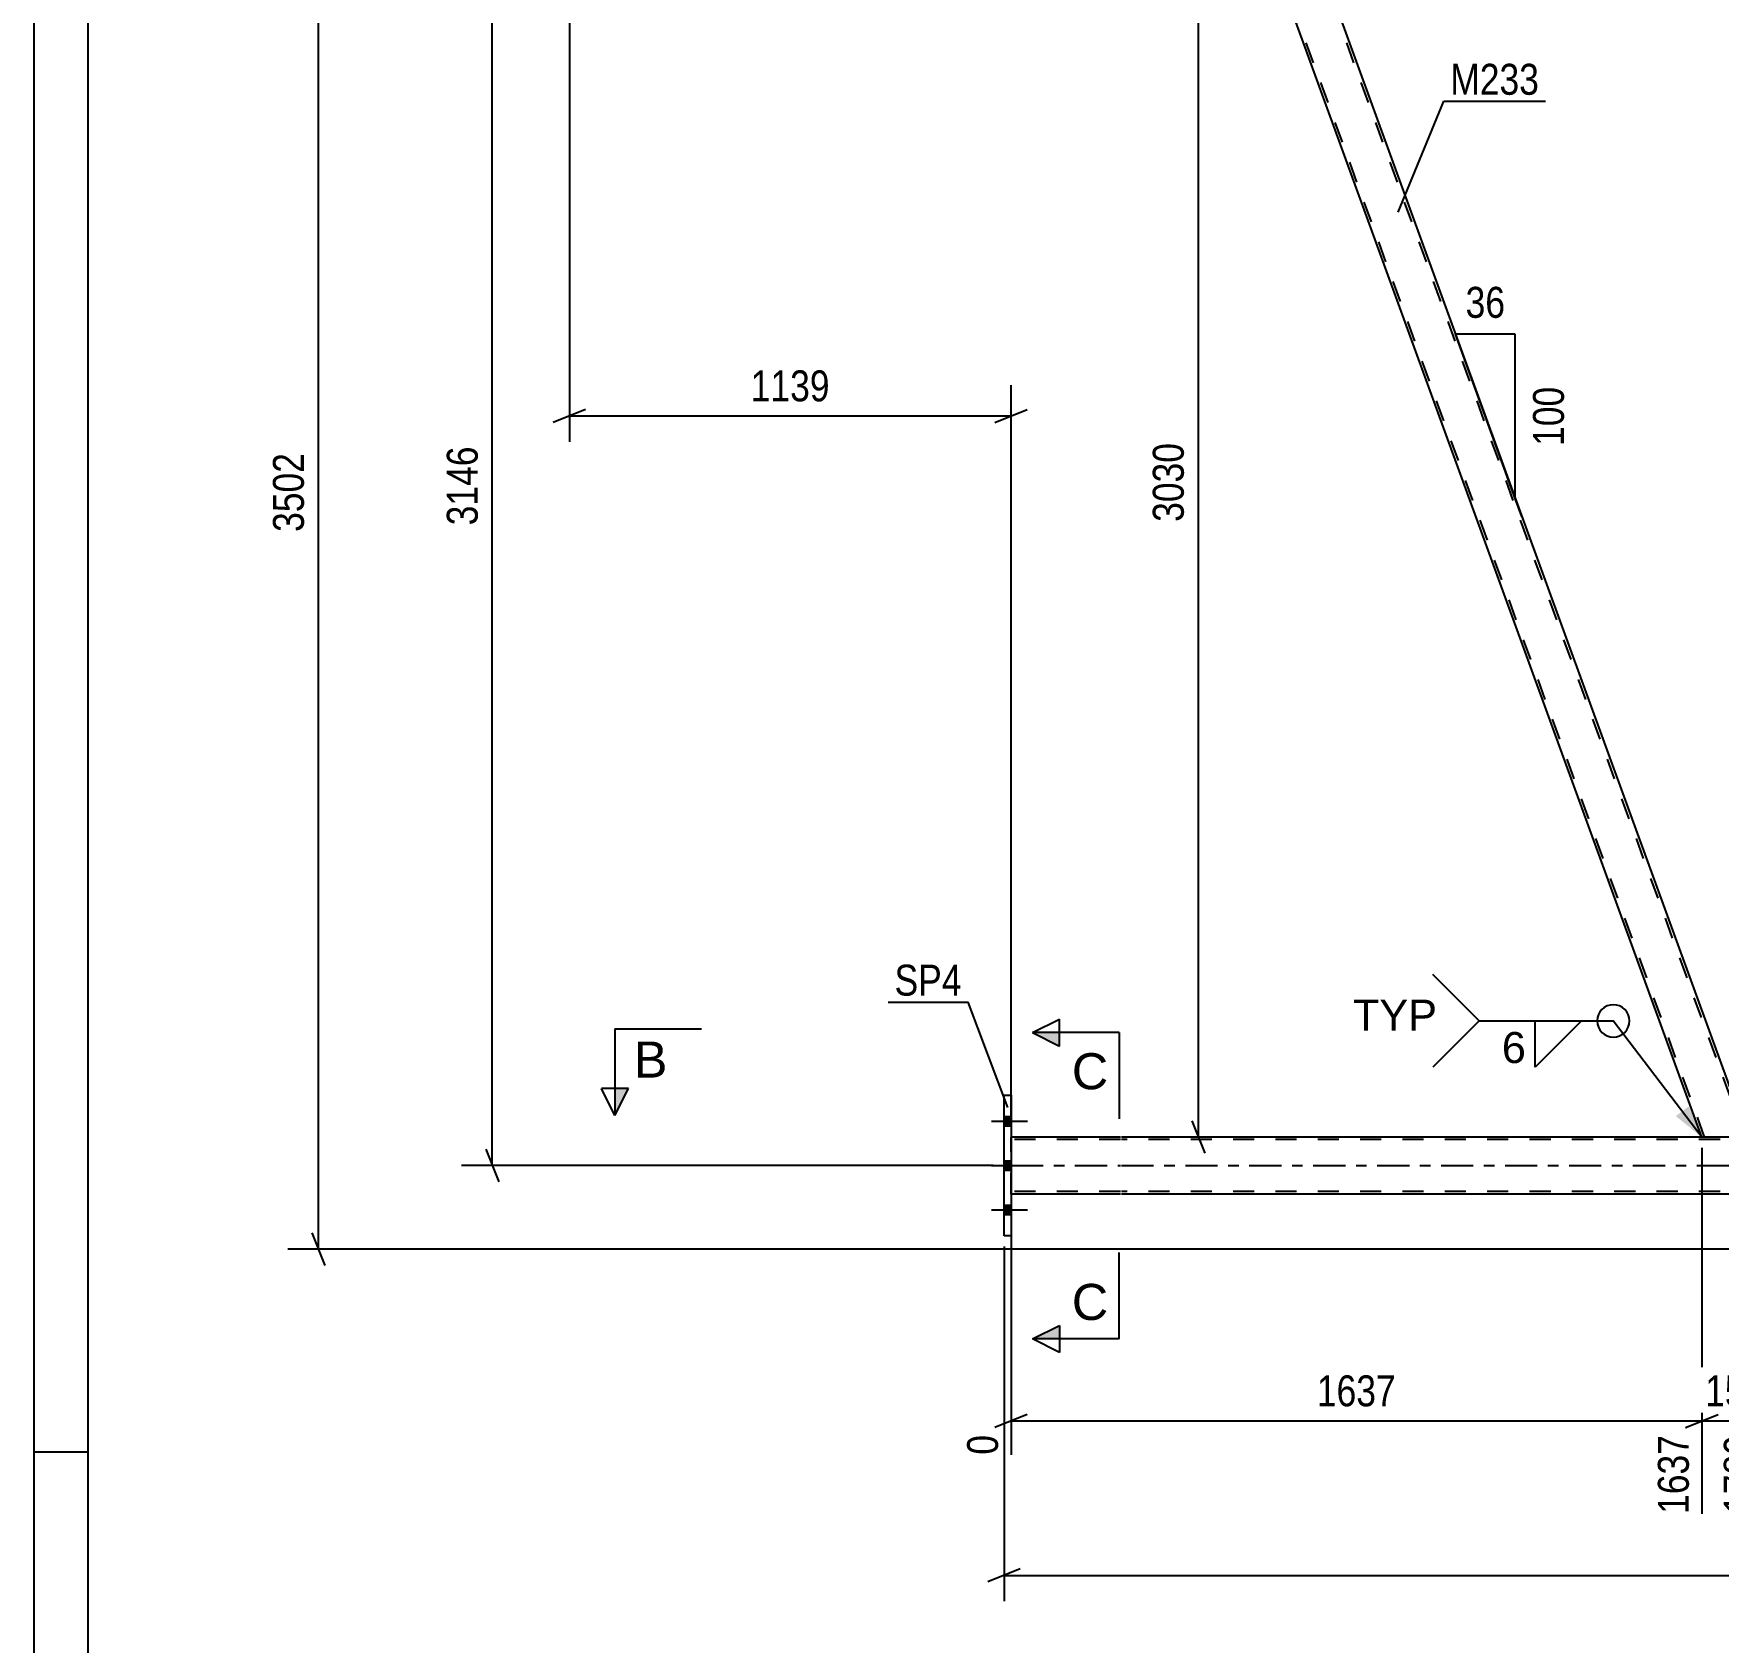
# Model space of a CAD drawing. Header units: millimetres. Extents: x 0 to 841, y 0 to 594.
# Drawn here: x 0 to 155.9, y 280.4 to 429.3 of the extents above; entities that cross this region are included whole.
import ezdxf

# ---------------------------------------------------------------- set-up
doc = ezdxf.new("R2010")
doc.units = ezdxf.units.MM
doc.linetypes.add('DXK_LINE_DOT2', pattern=[3.9198, 1.9599, -1.9599])
doc.linetypes.add('DXK_LINE_DOT3', pattern=[5.9187, 2.979, -0.9799, 0.9799, -0.9799])
doc.styles.add('Arial', font='ARIAL.TTF', dxfattribs={"height": 0.2})
doc.styles.add('Arial Narrow', font='ARIALN.TTF', dxfattribs={"height": 0.2})

# ---------------------------------------------------------------- blocks, each defined once
blk = doc.blocks.new('Unknown-272366259-1135')
at = {"color": 5, "linetype": 'Continuous'}
for p, q in [((0, 594), (0, 0)), ((5, 589), (5, 5)), ((5, 298), (0, 298))]:
    blk.add_line(p, q, dxfattribs=at)
blk = doc.blocks.new('Part-272366259-3727 - 3671')
at = {"color": 2, "linetype": 'Continuous'}
for p, q in [((154.4, 327.18), (110.28, 448.4)), ((110.28, 448.4), (114.54, 448.4)), ((114.54, 448.4), (157.39, 330.65))]:
    blk.add_line(p, q, dxfattribs=at)
at = {"color": 7, "linetype": 'DXK_LINE_DOT2'}
for p, q in [((154.66, 327.18), (110.54, 448.4)), ((158.4, 327.18), (114.28, 448.4)), ((158.66, 327.18), (157.39, 330.65)), ((158.66, 327.18), (154.4, 327.18))]:
    blk.add_line(p, q, dxfattribs=at)
blk = doc.blocks.new('Part-272366259-3792 - 3671')
at = {"color": 2, "linetype": 'Continuous'}
for p, q in [((100.58, 327.18), (90.46, 327.18)), ((235.07, 327.18), (100.68, 327.18)), ((100.58, 321.9), (90.46, 321.9)), ((235.07, 321.9), (100.68, 321.9))]:
    blk.add_line(p, q, dxfattribs=at)
at = {"color": 7, "linetype": 'DXK_LINE_DOT2'}
for p, q in [((90.46, 321.9), (90.46, 327.18)), ((100.58, 326.94), (90.46, 326.94)), ((775.42, 326.94), (100.68, 326.94)), ((100.58, 322.14), (90.46, 322.14)), ((775.42, 322.14), (100.68, 322.14))]:
    blk.add_line(p, q, dxfattribs=at)
at = {"color": 7, "linetype": 'DXK_LINE_DOT3'}
for p, q in [((90.46, 324.54), (100.58, 324.54)), ((100.68, 324.54), (775.42, 324.54))]:
    blk.add_line(p, q, dxfattribs=at)
blk = doc.blocks.new('Part-272366259-3770 - 3671')
at = {"color": 2, "linetype": 'Continuous'}
for p, q in [((89.82, 318.04), (89.82, 331.04)), ((89.82, 331.04), (90.46, 331.04)), ((90.46, 331.04), (90.46, 318.04)), ((90.46, 318.04), (89.82, 318.04))]:
    blk.add_line(p, q, dxfattribs=at)
blk = doc.blocks.new('Bolt-272366259-3833 - 3671')
at = {"linetype": 'Continuous'}
for points in [[(90.46, 328.2), (90.46, 329.08), (89.82, 329.08), (89.82, 328.2)], [(90.46, 328.2), (90.46, 329.08), (89.82, 329.08), (89.82, 328.2)], [(90.46, 328.2), (90.46, 329.08), (89.82, 329.08), (89.82, 328.2)], [(90.46, 324.1), (90.46, 324.98), (89.82, 324.98), (89.82, 324.1)], [(90.46, 324.1), (90.46, 324.98), (89.82, 324.98), (89.82, 324.1)], [(90.46, 320), (90.46, 320.88), (89.82, 320.88), (89.82, 320)], [(90.46, 320), (90.46, 320.88), (89.82, 320.88), (89.82, 320)], [(90.46, 320), (90.46, 320.88), (89.82, 320.88), (89.82, 320)]]:
    blk.add_hatch(color=1, dxfattribs=at).paths.add_polyline_path(points)
at = {"color": 1, "linetype": 'Continuous'}
for p, q in [((89.82, 329.08), (90.46, 329.08)), ((89.82, 329.08), (90.46, 329.08)), ((89.82, 329.08), (90.46, 329.08)), ((88.66, 328.64), (91.98, 328.64)), ((88.66, 328.64), (91.98, 328.64)), ((88.66, 328.64), (91.98, 328.64)), ((89.82, 328.2), (90.46, 328.2)), ((89.82, 328.2), (90.46, 328.2)), ((89.82, 328.2), (90.46, 328.2)), ((88.66, 324.54), (91.98, 324.54)), ((88.66, 324.54), (91.98, 324.54)), ((89.82, 324.98), (90.46, 324.98)), ((89.82, 324.98), (90.46, 324.98)), ((89.82, 324.1), (90.46, 324.1)), ((89.82, 324.1), (90.46, 324.1)), ((88.66, 320.44), (91.98, 320.44)), ((88.66, 320.44), (91.98, 320.44)), ((88.66, 320.44), (91.98, 320.44)), ((89.82, 320.88), (90.46, 320.88)), ((89.82, 320.88), (90.46, 320.88)), ((89.82, 320.88), (90.46, 320.88)), ((89.82, 320), (90.46, 320)), ((89.82, 320), (90.46, 320)), ((89.82, 320), (90.46, 320))]:
    blk.add_line(p, q, dxfattribs=at)
blk = doc.blocks.new('AngleDimension-272366259-3940 - 3671')
at = {"color": 7, "linetype": 'Continuous'}
for p, q in [((137.14, 401.52), (131.6, 401.52)), ((137.14, 386.3), (131.6, 401.52)), ((137.14, 386.3), (137.14, 401.52)), ((137.75, 384.62), (137.14, 386.3))]:
    blk.add_line(p, q, dxfattribs=at)
at = {"color": 0}
for points in [[(136.8, 402.42), (136.8, 406.62), (131.94, 406.62), (131.94, 402.42)], [(142.24, 397.25), (138.04, 397.25), (138.04, 390.56), (142.24, 390.56)]]:
    blk.add_wipeout(points, dxfattribs=at)
at = {"color": 3, "style": 'Arial Narrow'}
blk.add_text('36', height=2.863, dxfattribs=at).set_placement((132.54, 403.02))
blk.add_text('100', height=2.863, rotation=90.0002, dxfattribs=at).set_placement((141.64, 391.16))
blk = doc.blocks.new('StraightDimension-272366259-4188 - 3671')
at = {"color": 7, "linetype": 'Continuous'}
for p, q in [((108.4, 446.9), (107.2, 449.9)), ((108.31, 448.4), (104.95, 448.4)), ((107.8, 327.18), (107.8, 448.4)), ((107.2, 328.68), (108.4, 325.68)), ((141.92, 327.18), (104.95, 327.18))]:
    blk.add_line(p, q, dxfattribs=at)
at = {"color": 0}
blk.add_wipeout([(107.05, 392.05), (102.85, 392.05), (102.85, 383.53), (107.05, 383.53)], dxfattribs=at)
at = {"color": 3, "style": 'Arial Narrow'}
blk.add_text('3030', height=2.863, rotation=90.0002, dxfattribs=at).set_placement((106.45, 384.13))
blk = doc.blocks.new('StraightDimension-272366259-4391 - 3671')
at = {"color": 7, "linetype": 'Continuous'}
for p, q in [((154.4, 326.18), (154.4, 292.29)), ((90.46, 320.9), (90.46, 297.77)), ((91.96, 301.5), (88.96, 300.3)), ((152.9, 300.3), (155.9, 301.5)), ((90.46, 300.9), (154.4, 300.9))]:
    blk.add_line(p, q, dxfattribs=at)
at = {"color": 0}
blk.add_wipeout([(126.69, 301.65), (126.69, 305.85), (118.17, 305.85), (118.17, 301.65)], dxfattribs=at)
at = {"color": 0, "linetype": 'Continuous'}
for points in [[(89.86, 300.2), (85.66, 300.2), (85.66, 297.17), (89.86, 297.17)], [(153.8, 300.2), (149.6, 300.2), (149.6, 291.69), (153.8, 291.69)]]:
    blk.add_wipeout(points, dxfattribs=at)
at = {"color": 3, "style": 'Arial Narrow'}
blk.add_text('1637', height=2.863, dxfattribs=at).set_placement((118.77, 302.25))
at = {"color": 3, "linetype": 'Continuous', "style": 'Arial Narrow'}
for s, height, p in [('0', 2.86, (89.26, 297.77)), ('1637', 2.863, (153.2, 292.29))]:
    blk.add_text(s, height=height, rotation=90.0002, dxfattribs=at).set_placement(p)
blk = doc.blocks.new('StraightDimension-272366259-3926 - 3671')
at = {"color": 7, "linetype": 'Continuous'}
for p, q in [((26.36, 316.8), (26.36, 456.9)), ((25.76, 318.3), (26.96, 315.3)), ((234.07, 316.8), (23.51, 316.8))]:
    blk.add_line(p, q, dxfattribs=at)
at = {"color": 0}
blk.add_wipeout([(25.61, 391.11), (21.41, 391.11), (21.41, 382.6), (25.61, 382.6)], dxfattribs=at)
at = {"color": 3, "style": 'Arial Narrow'}
blk.add_text('3502', height=2.863, rotation=90.0002, dxfattribs=at).set_placement((25.01, 383.2))
blk = doc.blocks.new('StraightDimension-272366259-4152 - 3671')
at = {"color": 7, "linetype": 'Continuous'}
for p, q in [((89.82, 317.04), (89.82, 284.2)), ((91.32, 287.2), (88.32, 286)), ((89.82, 286.6), (786.28, 286.6))]:
    blk.add_line(p, q, dxfattribs=at)
blk = doc.blocks.new('StraightDimension-272366259-4177 - 3671')
at = {"color": 7, "linetype": 'Continuous'}
for p, q in [((49.59, 447.4), (49.59, 391.54)), ((90.46, 328.18), (90.46, 396.79)), ((51.09, 394.54), (48.09, 393.34)), ((88.96, 393.34), (91.96, 394.54)), ((49.59, 393.94), (90.46, 393.94))]:
    blk.add_line(p, q, dxfattribs=at)
at = {"color": 0}
blk.add_wipeout([(74.28, 394.69), (74.28, 398.89), (65.77, 398.89), (65.77, 394.69)], dxfattribs=at)
at = {"color": 3, "style": 'Arial Narrow'}
blk.add_text('1139', height=2.863, dxfattribs=at).set_placement((66.37, 395.29))
blk = doc.blocks.new('StraightDimension-272366259-4367 - 3671')
at = {"color": 7, "linetype": 'Continuous'}
for p, q in [((154.4, 326.18), (154.4, 292.29)), ((160.5, 326.18), (160.5, 292.29)), ((152.9, 300.3), (155.9, 301.5)), ((162, 301.5), (159, 300.3)), ((154.4, 300.9), (160.5, 300.9))]:
    blk.add_line(p, q, dxfattribs=at)
at = {"color": 0}
blk.add_wipeout([(160.79, 301.65), (160.79, 305.85), (154.11, 305.85), (154.11, 301.65)], dxfattribs=at)
at = {"color": 0, "linetype": 'Continuous'}
blk.add_wipeout([(159.9, 300.2), (155.7, 300.2), (155.7, 291.69), (159.9, 291.69)], dxfattribs=at)
at = {"color": 3, "style": 'Arial Narrow'}
blk.add_text('153', height=2.863, dxfattribs=at).set_placement((154.71, 302.25))
at = {"color": 3, "linetype": 'Continuous', "style": 'Arial Narrow'}
blk.add_text('1789', height=2.863, rotation=90.0002, dxfattribs=at).set_placement((159.3, 292.29))
blk = doc.blocks.new('StraightDimension-272366259-4587 - 3671')
at = {"color": 7, "linetype": 'Continuous'}
for p, q in [((43.05, 448.9), (41.85, 451.9)), ((47.95, 450.4), (39.6, 450.4)), ((42.45, 324.54), (42.45, 450.4)), ((41.85, 326.04), (43.05, 323.04)), ((88.82, 324.54), (39.6, 324.54))]:
    blk.add_line(p, q, dxfattribs=at)
at = {"color": 0}
blk.add_wipeout([(41.7, 391.73), (37.5, 391.73), (37.5, 383.21), (41.7, 383.21)], dxfattribs=at)
at = {"color": 3, "style": 'Arial Narrow'}
blk.add_text('3146', height=2.863, rotation=90.0002, dxfattribs=at).set_placement((41.1, 383.81))
blk = doc.blocks.new('Mark-272366259-3766 - 3671')
at = {"color": 0}
blk.add_wipeout([(85.89, 340.27), (85.89, 343.27), (79.68, 343.27), (79.68, 340.27)], dxfattribs=at)
blk.add_wipeout([(85.89, 340.27), (85.89, 343.27), (79.68, 343.27), (79.68, 340.27)], dxfattribs=at)
at = {"color": 30, "linetype": 'Continuous'}
for p in [(79.08, 339.67), (90.17, 329.91)]:
    blk.add_line(p, (86.49, 339.67), dxfattribs=at)
at = {"color": 3, "style": 'Arial Narrow'}
blk.add_text('SP4', height=2.863, dxfattribs=at).set_placement((79.68, 340.27))
blk = doc.blocks.new('Mark-272366259-3723 - 3671')
at = {"color": 0}
blk.add_wipeout([(139.34, 423.67), (139.34, 426.67), (131.12, 426.67), (131.12, 423.67)], dxfattribs=at)
blk.add_wipeout([(139.34, 423.67), (139.34, 426.67), (131.12, 426.67), (131.12, 423.67)], dxfattribs=at)
at = {"color": 30, "linetype": 'Continuous'}
for p, q in [((126.31, 412.81), (130.52, 423.07)), ((130.52, 423.07), (139.94, 423.07))]:
    blk.add_line(p, q, dxfattribs=at)
at = {"color": 3, "style": 'Arial Narrow'}
blk.add_text('M233', height=2.863, dxfattribs=at).set_placement((131.12, 423.67))
blk = doc.blocks.new('SectionMark-272366259-5011 - 3671')
at = {"linetype": 'Continuous'}
blk.add_hatch(color=6, dxfattribs=at).paths.add_polyline_path([(53.8, 331.68), (55.05, 331.68), (53.8, 329.18)])
at = {"color": 6, "linetype": 'Continuous'}
for p, q in [((53.8, 337.18), (61.8, 337.18)), ((53.8, 337.18), (53.8, 329.18)), ((53.8, 329.18), (52.55, 331.68)), ((55.05, 331.68), (52.55, 331.68)), ((53.8, 329.18), (55.05, 331.68))]:
    blk.add_line(p, q, dxfattribs=at)
at = {"color": 0, "linetype": 'Continuous'}
blk.add_wipeout([(58.66, 332.68), (58.66, 336.18), (55.55, 336.18), (55.55, 332.68)], dxfattribs=at)
at = {"color": 3, "linetype": 'Continuous', "style": 'Arial'}
blk.add_text('B', height=3.34, dxfattribs=at).set_placement((55.55, 332.68))
blk = doc.blocks.new('SectionMark-272366259-5013 - 3671')
at = {"linetype": 'Continuous'}
for points in [[(94.96, 336.85), (94.96, 335.6), (92.46, 336.85)], [(94.96, 309.74), (94.96, 308.49), (92.46, 308.49)]]:
    blk.add_hatch(color=6, dxfattribs=at).paths.add_polyline_path(points)
at = {"color": 6, "linetype": 'Continuous'}
for p, q in [((92.46, 336.85), (94.96, 338.1)), ((100.46, 336.85), (92.46, 336.85)), ((92.46, 336.85), (94.96, 335.6)), ((94.96, 335.6), (94.96, 338.1)), ((100.46, 336.85), (100.46, 328.85)), ((100.46, 308.49), (100.46, 316.49)), ((92.46, 308.49), (94.96, 309.74)), ((94.96, 309.74), (94.96, 307.24)), ((100.46, 308.49), (92.46, 308.49)), ((94.96, 307.24), (92.46, 308.49))]:
    blk.add_line(p, q, dxfattribs=at)
at = {"color": 0, "linetype": 'Continuous'}
for points in [[(99.46, 331.6), (99.46, 335.1), (96.09, 335.1), (96.09, 331.6)], [(99.46, 310.24), (99.46, 313.74), (96.09, 313.74), (96.09, 310.24)]]:
    blk.add_wipeout(points, dxfattribs=at)
at = {"color": 3, "linetype": 'Continuous', "style": 'Arial'}
for p in [(96.09, 331.6), (96.09, 310.24)]:
    blk.add_text('C', height=3.34, dxfattribs=at).set_placement(p)
blk = doc.blocks.new('WeldMark-272366259-5023 - 3671')
at = {"linetype": 'Continuous'}
blk.add_hatch(color=30, dxfattribs=at).paths.add_polyline_path([(153.18, 330.02), (154.4, 327.18), (151.99, 329.11)])
at = {"color": 3, "linetype": 'Continuous'}
for q in [(129.5, 342.21), (129.5, 333.64)]:
    blk.add_line((133.79, 337.93), q, dxfattribs=at)
at = {"color": 30, "linetype": 'Continuous'}
blk.add_line((154.4, 327.18), (146.21, 337.93), dxfattribs=at)
at = {"color": 3, "linetype": 'Continuous'}
for start, end in [(90, 270), (270, 90)]:
    blk.add_arc((146.21, 337.93), 1.5, start, end, dxfattribs=at)
at = {"color": 0}
blk.add_wipeout([(138.31, 333.83), (138.31, 337.23), (135.69, 337.23), (135.69, 333.83)], dxfattribs=at)
at = {"color": 30, "linetype": 'Continuous'}
blk.add_line((133.79, 337.93), (146.21, 337.93), dxfattribs=at)
at = {"color": 3, "linetype": 'Continuous'}
for p, q in [((138.97, 337.93), (143.25, 337.93)), ((143.25, 337.93), (138.97, 333.64)), ((138.97, 333.64), (138.97, 337.93))]:
    blk.add_line(p, q, dxfattribs=at)
at = {"color": 3, "style": 'Arial'}
blk.add_text('6', height=2.87, dxfattribs=at).set_placement((135.89, 334.03))
at = {"color": 0, "linetype": 'Continuous'}
blk.add_wipeout([(129.89, 337.03), (129.89, 340.03), (122.11, 340.03), (122.11, 337.03)], dxfattribs=at)
blk.add_wipeout([(129.89, 337.03), (129.89, 340.03), (122.11, 340.03), (122.11, 337.03)], dxfattribs=at)
at = {"color": 3, "linetype": 'Continuous', "style": 'Arial'}
blk.add_text('TYP', height=2.865, dxfattribs=at).set_placement((122.11, 337.03))

msp = doc.modelspace()

# ---------------------------------------------------------------- block references
for name in ['Unknown-272366259-1135', 'Part-272366259-3727 - 3671', 'Part-272366259-3770 - 3671', 'Bolt-272366259-3833 - 3671', 'Part-272366259-3792 - 3671']:
    msp.add_blockref(name, (0, 0))

# ---------------------------------------------------------------- next in the draw order: block references
msp.add_blockref('AngleDimension-272366259-3940 - 3671', (0, 0))

# ---------------------------------------------------------------- next in the draw order: block references
msp.add_blockref('StraightDimension-272366259-4188 - 3671', (0, 0))

# ---------------------------------------------------------------- next in the draw order: block references
msp.add_blockref('StraightDimension-272366259-4391 - 3671', (0, 0))

# ---------------------------------------------------------------- next in the draw order: block references
msp.add_blockref('StraightDimension-272366259-3926 - 3671', (0, 0))

# ---------------------------------------------------------------- next in the draw order: block references
for name in ['StraightDimension-272366259-4177 - 3671', 'Mark-272366259-3723 - 3671', 'StraightDimension-272366259-4152 - 3671']:
    msp.add_blockref(name, (0, 0))

# ---------------------------------------------------------------- next in the draw order: block references
for name in ['StraightDimension-272366259-4587 - 3671', 'StraightDimension-272366259-4367 - 3671']:
    msp.add_blockref(name, (0, 0))

# ---------------------------------------------------------------- next in the draw order: block references
msp.add_blockref('Mark-272366259-3766 - 3671', (0, 0))

# ---------------------------------------------------------------- next in the draw order: block references
msp.add_blockref('SectionMark-272366259-5011 - 3671', (0, 0))

# ---------------------------------------------------------------- next in the draw order: block references
for name in ['WeldMark-272366259-5023 - 3671', 'SectionMark-272366259-5013 - 3671']:
    msp.add_blockref(name, (0, 0))

doc.saveas('drawing.dxf')
